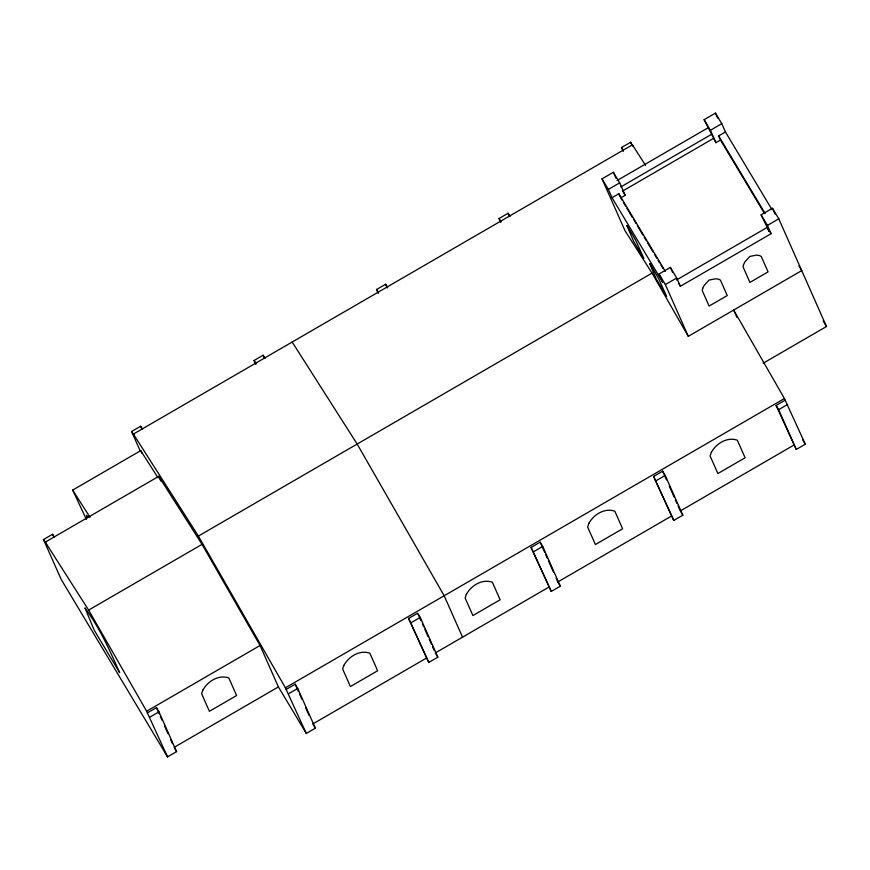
<?xml version="1.0" encoding="UTF-8"?>
<svg xmlns="http://www.w3.org/2000/svg" width="870" height="870" viewBox="0 0 870 870"><rect width="100%" height="100%" fill="white"/><g stroke="black" fill="none" stroke-linecap="round" stroke-linejoin="round"><path stroke-width="1.3" d="M140.396 451.389L131.577 431.509L140.657 426.246L142.56 429.421M255.726 364.236L254.073 360.506L263.142 355.243L265.046 358.418M378.211 293.233L376.569 289.503L385.638 284.251L387.541 287.415M500.707 222.242L499.054 218.511L508.123 213.248L510.027 216.423M623.203 151.239L621.55 147.508L630.619 142.256L632.523 145.42M131.577 431.509L134.11 435.729L133.382 434.076L632.414 144.822L645.54 165.42M798.943 265.948L801.727 270.603L688.3 336.342L652.043 273.126L624.964 230.626L602.029 178.85L613.361 172.282L619.701 182.852L625.204 195.271L620.669 197.903L622.061 200.22M725.449 131.968L718.642 135.916L720.48 140.059L715.945 142.68L704.102 119.69L715.444 113.111L721.774 123.681L725.449 131.968L771.951 209.583M86.391 519.444L72.678 490.082L140.722 450.638L158.057 477.847M617.037 180.558L707.767 127.966M763.142 363.236L826.5 326.511L778.78 218.827L772.451 208.256L761.109 214.825L767.438 225.395L771.114 233.682L680.373 286.274L676.708 277.987L670.368 267.416L659.025 273.996L662.701 282.282L612.023 197.708L608.358 189.421L619.701 182.852M715.945 142.68L710.431 130.261L721.774 123.681M620.832 186.909L711.573 134.317M713.411 138.46L622.67 191.041L625.204 195.271M612.023 197.708L618.831 193.76L665.343 271.386M167.529 756.889L147.378 712.9L156.448 707.636L158.982 711.867L176.599 751.626L167.529 756.889L61.117 579.289L43.5 539.53L52.57 534.267L54.473 537.442M43.5 539.53L46.034 543.761L45.294 542.097L158.721 476.358L202.047 544.37L260.065 645.507L278.411 686.919L306.283 733.432L315.353 728.179L297.736 688.409L295.202 684.19L286.132 689.442L306.283 733.432M133.382 434.076L198.382 536.083L652.043 273.126M45.294 542.097L88.631 610.098L202.047 544.37M688.3 336.342L665.365 284.566L676.708 277.987M767.438 225.395L778.78 218.827M676.577 279.933L767.307 227.342L771.114 233.682M147.378 712.9L146.638 711.236L260.065 645.507M149.912 717.13L158.982 711.867M174.065 747.395L278.411 686.919M286.132 689.442L285.393 687.789L784.435 398.536L733.671 310.046L736.977 317.496M408.617 618.45L417.698 613.187L420.232 617.417L437.849 657.176L428.769 662.44L408.617 618.45L428.769 662.44M531.113 547.447L540.183 542.184L542.717 546.414L560.334 586.173L551.265 591.437L531.113 547.447L551.265 591.437M653.598 476.455L662.679 471.192L665.213 475.422L682.83 515.181L673.761 520.434L653.598 476.455L673.761 520.434M785.164 400.189L805.315 444.178L796.246 449.442L776.094 405.453L785.164 400.189L784.435 398.536M288.666 693.673L297.736 688.409M411.151 622.67L420.232 617.417M533.647 551.678L542.717 546.414M656.132 480.675L665.213 475.422M796.246 449.442L778.628 409.683L787.698 404.419M426.235 658.209L312.819 723.949L315.353 728.179M548.731 587.207L435.315 652.946L437.849 657.176M560.334 586.173L557.8 581.954L671.227 516.214M793.712 445.212L680.296 510.951L678.089 505.981M292.168 342.04L357.157 444.048L444.178 595.754L462.535 637.166M72.678 490.082L90.001 517.291M718.642 135.916L765.143 213.531M720.48 140.059L764.208 213.041M704.102 119.69L710.431 130.261M823.161 320.943L826.5 326.511M802.564 439.578L805.315 444.178M621.55 147.508L623.442 150.684M776.094 405.453L778.628 409.683M678.48 283.109L680.373 286.274M623.442 202.536L625.53 206.016M626.911 208.332L632.468 217.598M633.86 219.914L635.937 223.394M637.329 225.711L642.876 234.976M644.268 237.292L646.356 240.772M647.737 243.089L653.294 252.354M654.686 254.671L656.763 258.151M658.155 260.467L659.536 262.783M660.928 265.1L663.016 268.569M602.029 178.85L608.358 189.421M659.025 273.996L665.365 284.566M680.927 512.006L682.83 515.181M499.054 218.511L500.957 221.676M376.569 289.503L378.461 292.679M254.073 360.506L255.976 363.682M87.826 517.541L86.478 515.279L87.522 517.65M174.707 748.461L176.599 751.626M198.382 536.083L285.393 687.789M88.631 610.098L146.638 711.236M772.451 208.256L775.072 214.172M767.307 227.342L769.145 231.485L761.109 214.825M715.444 113.111L717.63 118.048M632.414 144.822L633.153 146.486M630.619 142.256L631.718 144.735M670.368 267.416L672.575 272.386M613.361 172.282L615.993 178.198M618.831 193.76L620.212 196.87M662.679 471.192L666.529 479.892M669.28 486.102L674.239 497.281M675.337 499.771L676.99 503.502M508.123 213.248L509.233 215.738M540.183 542.184L544.587 552.135M545.697 554.614L547.339 558.344M548.448 560.824L553.396 572.014M556.147 578.224L557.8 581.954M385.638 284.251L387.291 287.981M418.242 614.427L420.993 620.647M422.646 624.366L423.755 626.857M424.854 629.336L428.16 636.796M429.258 639.276L431.455 644.246M432.564 646.736L434.217 650.466M263.142 355.243L264.252 357.733M295.202 684.19L298.508 691.639M299.606 694.129L301.814 699.099M305.664 707.788L308.97 715.249M140.657 426.246L141.756 428.725M158.721 476.358L160.819 481.099M140.722 450.638L141.821 453.129M156.448 707.636L159.199 713.846M160.308 716.336L161.95 720.066M164.713 726.276L168.008 733.736M170.77 739.946L172.412 743.676M52.57 534.267L53.679 536.757M702.677 288.34L702.275 290.656L709.104 306.066L727.244 295.55L720.425 280.14L718.555 279.139L715.553 278.802L708.996 280.096L704.211 285.371L702.677 288.34M743.502 264.676L743.1 266.992L749.929 282.402L768.079 271.875L761.25 256.476L759.379 255.475L756.378 255.127L749.831 256.433L745.035 261.707L743.502 264.676M202.851 690.117L201.612 693.749L209.398 711.312L236.618 695.532L228.832 677.969C218.696 674.391 207.723 681.221 202.851 690.117M343.878 665.343L342.628 668.976L350.414 686.539L377.634 670.759L369.859 653.207C359.723 649.618 348.75 656.458 343.878 665.343M466.363 594.351L465.124 597.984L472.91 615.547L500.13 599.767L492.344 582.204C482.208 578.626 471.235 585.456 466.363 594.351M588.86 523.348L587.62 526.981L595.395 544.544L622.615 528.764L614.84 511.201C604.704 507.623 593.731 514.464 588.86 523.348M711.345 452.346L710.105 455.989L717.891 473.541L745.111 457.772L737.325 440.209C727.189 436.631 716.217 443.461 711.345 452.346M85.053 608.119L94.319 630.38L119.647 672.662C109.859 650.368 99.582 627.748 85.053 608.119M627.346 225.95L626.813 225.493L633.741 241.501L643.876 258.412L635.687 240.294L627.346 225.95M650.151 264.001L649.618 263.545L656.545 279.553L666.681 296.474L658.481 278.346L650.151 264.001"/></g></svg>
